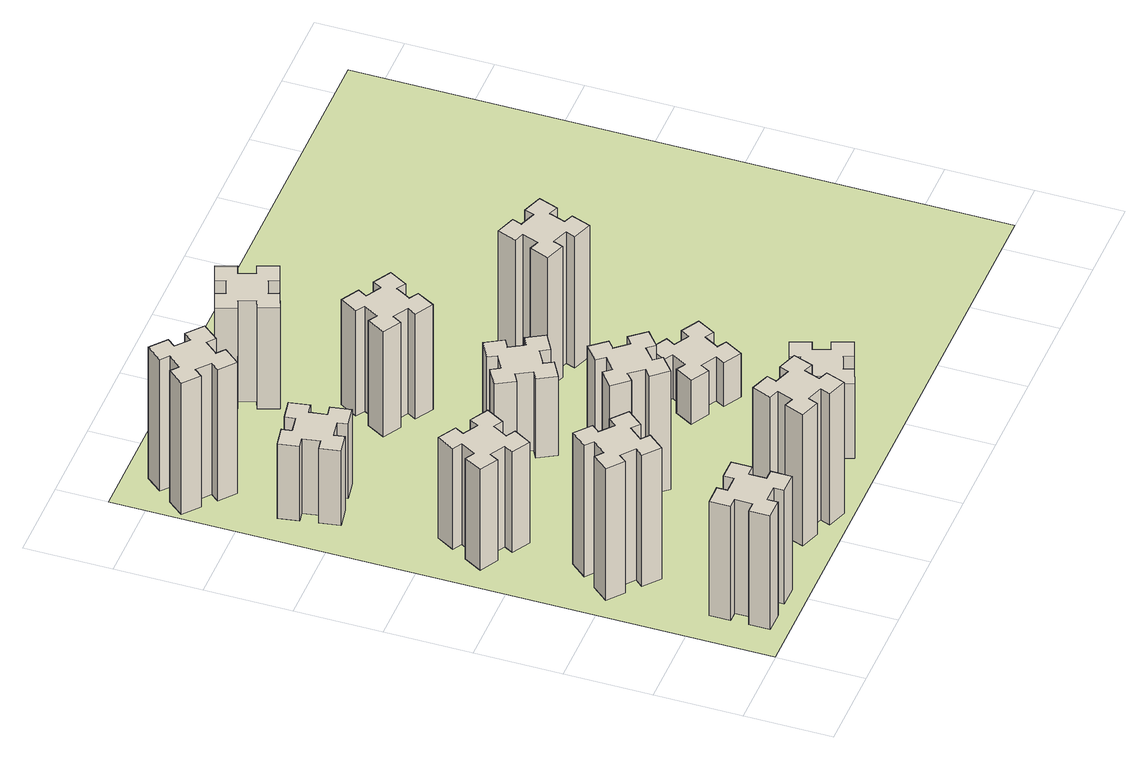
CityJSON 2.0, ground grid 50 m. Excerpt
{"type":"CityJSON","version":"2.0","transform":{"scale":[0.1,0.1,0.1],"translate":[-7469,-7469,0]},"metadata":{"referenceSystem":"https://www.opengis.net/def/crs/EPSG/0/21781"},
"CityObjects":{
"building1":{"type":"Building","attributes":{"class":"1000","function":"1000","usage":"1000","yearOfConstruction":2016,"roofType":"1000","measuredHeight":78,"storeysAboveGround":30,"storeysBelowGround":0},"geometry":[{"type":"Solid","lod":"1","boundaries":[[[[0,1,2,3,4,5,6,7,8,9,10,11,12,13,14,15,16,17,18,19]],[[17,16,20,21]],[[16,15,22,20]],[[15,14,23,22]],[[14,13,24,23]],[[13,12,25,24]],[[12,11,26,25]],[[11,10,27,26]],[[10,9,28,27]],[[9,8,29,28]],[[8,7,30,29]],[[7,6,31,30]],[[6,5,32,31]],[[5,4,33,32]],[[4,3,34,33]],[[3,2,35,34]],[[2,1,36,35]],[[1,0,37,36]],[[0,19,38,37]],[[19,18,39,38]],[[18,17,21,39]],[[24,25,26,27,28,29,30,31,32,33,34,35,36,37,38,39,21,20,22,23]]]]}]},
"building2":{"type":"Building","attributes":{"class":"1000","function":"1000","usage":"1000","yearOfConstruction":2016,"roofType":"1000","measuredHeight":90,"storeysAboveGround":30,"storeysBelowGround":0},"geometry":[{"type":"Solid","lod":"1","boundaries":[[[[40,41,42,43,44,45,46,47,48,49,50,51,52,53,54,55,56,57,58,59]],[[57,56,60,61]],[[56,55,62,60]],[[55,54,63,62]],[[54,53,64,63]],[[53,52,65,64]],[[52,51,66,65]],[[51,50,67,66]],[[50,49,68,67]],[[49,48,69,68]],[[48,47,70,69]],[[47,46,71,70]],[[46,45,72,71]],[[45,44,73,72]],[[44,43,74,73]],[[43,42,75,74]],[[42,41,76,75]],[[41,40,77,76]],[[40,59,78,77]],[[59,58,79,78]],[[58,57,61,79]],[[64,65,66,67,68,69,70,71,72,73,74,75,76,77,78,79,61,60,62,63]]]]}]},
"building3":{"type":"Building","attributes":{"class":"1000","function":"1000","usage":"1000","yearOfConstruction":2016,"roofType":"1000","measuredHeight":69,"storeysAboveGround":30,"storeysBelowGround":0},"geometry":[{"type":"Solid","lod":"1","boundaries":[[[[80,81,82,83,84,85,86,87,88,89,90,91,92,93,94,95,96,97,98,99]],[[97,96,100,101]],[[96,95,102,100]],[[95,94,103,102]],[[94,93,104,103]],[[93,92,105,104]],[[92,91,106,105]],[[91,90,107,106]],[[90,89,108,107]],[[89,88,109,108]],[[88,87,110,109]],[[87,86,111,110]],[[86,85,112,111]],[[85,84,113,112]],[[84,83,114,113]],[[83,82,115,114]],[[82,81,116,115]],[[81,80,117,116]],[[80,99,118,117]],[[99,98,119,118]],[[98,97,101,119]],[[104,105,106,107,108,109,110,111,112,113,114,115,116,117,118,119,101,100,102,103]]]]}]},
"building4":{"type":"Building","attributes":{"class":"1000","function":"1000","usage":"1000","yearOfConstruction":2016,"roofType":"1000","measuredHeight":51,"storeysAboveGround":30,"storeysBelowGround":0},"geometry":[{"type":"Solid","lod":"1","boundaries":[[[[120,121,122,123,124,125,126,127,128,129,130,131,132,133,134,135,136,137,138,139]],[[137,136,140,141]],[[136,135,142,140]],[[135,134,143,142]],[[134,133,144,143]],[[133,132,145,144]],[[132,131,146,145]],[[131,130,147,146]],[[130,129,148,147]],[[129,128,149,148]],[[128,127,150,149]],[[127,126,151,150]],[[126,125,152,151]],[[125,124,153,152]],[[124,123,154,153]],[[123,122,155,154]],[[122,121,156,155]],[[121,120,157,156]],[[120,139,158,157]],[[139,138,159,158]],[[138,137,141,159]],[[144,145,146,147,148,149,150,151,152,153,154,155,156,157,158,159,141,140,142,143]]]]}]},
"building5":{"type":"Building","attributes":{"class":"1000","function":"1000","usage":"1000","yearOfConstruction":2016,"roofType":"1000","measuredHeight":90,"storeysAboveGround":30,"storeysBelowGround":0},"geometry":[{"type":"Solid","lod":"1","boundaries":[[[[160,161,162,163,164,165,166,167,168,169,170,171,172,173,174,175,176,177,178,179]],[[177,176,180,181]],[[176,175,182,180]],[[175,174,183,182]],[[174,173,184,183]],[[173,172,185,184]],[[172,171,186,185]],[[171,170,187,186]],[[170,169,188,187]],[[169,168,189,188]],[[168,167,190,189]],[[167,166,191,190]],[[166,165,192,191]],[[165,164,193,192]],[[164,163,194,193]],[[163,162,195,194]],[[162,161,196,195]],[[161,160,197,196]],[[160,179,198,197]],[[179,178,199,198]],[[178,177,181,199]],[[184,185,186,187,188,189,190,191,192,193,194,195,196,197,198,199,181,180,182,183]]]]}]},
"building6":{"type":"Building","attributes":{"class":"1000","function":"1000","usage":"1000","yearOfConstruction":2016,"roofType":"1000","measuredHeight":90,"storeysAboveGround":30,"storeysBelowGround":0},"geometry":[{"type":"Solid","lod":"1","boundaries":[[[[200,201,202,203,204,205,206,207,208,209,210,211,212,213,214,215,216,217,218,219]],[[217,216,220,221]],[[216,215,222,220]],[[215,214,223,222]],[[214,213,224,223]],[[213,212,225,224]],[[212,211,226,225]],[[211,210,227,226]],[[210,209,228,227]],[[209,208,229,228]],[[208,207,230,229]],[[207,206,231,230]],[[206,205,232,231]],[[205,204,233,232]],[[204,203,234,233]],[[203,202,235,234]],[[202,201,236,235]],[[201,200,237,236]],[[200,219,238,237]],[[219,218,239,238]],[[218,217,221,239]],[[224,225,226,227,228,229,230,231,232,233,234,235,236,237,238,239,221,220,222,223]]]]}]},
"building7":{"type":"Building","attributes":{"class":"1000","function":"1000","usage":"1000","yearOfConstruction":2016,"roofType":"1000","measuredHeight":81,"storeysAboveGround":30,"storeysBelowGround":0},"geometry":[{"type":"Solid","lod":"1","boundaries":[[[[240,241,242,243,244,245,246,247,248,249,250,251,252,253,254,255,256,257,258,259]],[[257,256,260,261]],[[256,255,262,260]],[[255,254,263,262]],[[254,253,264,263]],[[253,252,265,264]],[[252,251,266,265]],[[251,250,267,266]],[[250,249,268,267]],[[249,248,269,268]],[[248,247,270,269]],[[247,246,271,270]],[[246,245,272,271]],[[245,244,273,272]],[[244,243,274,273]],[[243,242,275,274]],[[242,241,276,275]],[[241,240,277,276]],[[240,259,278,277]],[[259,258,279,278]],[[258,257,261,279]],[[264,265,266,267,268,269,270,271,272,273,274,275,276,277,278,279,261,260,262,263]]]]}]},
"building8":{"type":"Building","attributes":{"class":"1000","function":"1000","usage":"1000","yearOfConstruction":2016,"roofType":"1000","measuredHeight":54,"storeysAboveGround":30,"storeysBelowGround":0},"geometry":[{"type":"Solid","lod":"1","boundaries":[[[[280,281,282,283,284,285,286,287,288,289,290,291,292,293,294,295,296,297,298,299]],[[297,296,300,301]],[[296,295,302,300]],[[295,294,303,302]],[[294,293,304,303]],[[293,292,305,304]],[[292,291,306,305]],[[291,290,307,306]],[[290,289,308,307]],[[289,288,309,308]],[[288,287,310,309]],[[287,286,311,310]],[[286,285,312,311]],[[285,284,313,312]],[[284,283,314,313]],[[283,282,315,314]],[[282,281,316,315]],[[281,280,317,316]],[[280,299,318,317]],[[299,298,319,318]],[[298,297,301,319]],[[304,305,306,307,308,309,310,311,312,313,314,315,316,317,318,319,301,300,302,303]]]]}]},
"building9":{"type":"Building","attributes":{"class":"1000","function":"1000","usage":"1000","yearOfConstruction":2016,"roofType":"1000","measuredHeight":51,"storeysAboveGround":30,"storeysBelowGround":0},"geometry":[{"type":"Solid","lod":"1","boundaries":[[[[320,321,322,323,324,325,326,327,328,329,330,331,332,333,334,335,336,337,338,339]],[[337,336,340,341]],[[336,335,342,340]],[[335,334,343,342]],[[334,333,344,343]],[[333,332,345,344]],[[332,331,346,345]],[[331,330,347,346]],[[330,329,348,347]],[[329,328,349,348]],[[328,327,350,349]],[[327,326,351,350]],[[326,325,352,351]],[[325,324,353,352]],[[324,323,354,353]],[[323,322,355,354]],[[322,321,356,355]],[[321,320,357,356]],[[320,339,358,357]],[[339,338,359,358]],[[338,337,341,359]],[[344,345,346,347,348,349,350,351,352,353,354,355,356,357,358,359,341,340,342,343]]]]}]},
"building10":{"type":"Building","attributes":{"class":"1000","function":"1000","usage":"1000","yearOfConstruction":2016,"roofType":"1000","measuredHeight":72,"storeysAboveGround":30,"storeysBelowGround":0},"geometry":[{"type":"Solid","lod":"1","boundaries":[[[[360,361,362,363,364,365,366,367,368,369,370,371,372,373,374,375,376,377,378,379]],[[377,376,380,381]],[[376,375,382,380]],[[375,374,383,382]],[[374,373,384,383]],[[373,372,385,384]],[[372,371,386,385]],[[371,370,387,386]],[[370,369,388,387]],[[369,368,389,388]],[[368,367,390,389]],[[367,366,391,390]],[[366,365,392,391]],[[365,364,393,392]],[[364,363,394,393]],[[363,362,395,394]],[[362,361,396,395]],[[361,360,397,396]],[[360,379,398,397]],[[379,378,399,398]],[[378,377,381,399]],[[384,385,386,387,388,389,390,391,392,393,394,395,396,397,398,399,381,380,382,383]]]]}]},
"building11":{"type":"Building","attributes":{"class":"1000","function":"1000","usage":"1000","yearOfConstruction":2016,"roofType":"1000","measuredHeight":69,"storeysAboveGround":30,"storeysBelowGround":0},"geometry":[{"type":"Solid","lod":"1","boundaries":[[[[400,401,402,403,404,405,406,407,408,409,410,411,412,413,414,415,416,417,418,419]],[[417,416,420,421]],[[416,415,422,420]],[[415,414,423,422]],[[414,413,424,423]],[[413,412,425,424]],[[412,411,426,425]],[[411,410,427,426]],[[410,409,428,427]],[[409,408,429,428]],[[408,407,430,429]],[[407,406,431,430]],[[406,405,432,431]],[[405,404,433,432]],[[404,403,434,433]],[[403,402,435,434]],[[402,401,436,435]],[[401,400,437,436]],[[400,419,438,437]],[[419,418,439,438]],[[418,417,421,439]],[[424,425,426,427,428,429,430,431,432,433,434,435,436,437,438,439,421,420,422,423]]]]}]},
"building12":{"type":"Building","attributes":{"class":"1000","function":"1000","usage":"1000","yearOfConstruction":2016,"roofType":"1000","measuredHeight":30,"storeysAboveGround":30,"storeysBelowGround":0},"geometry":[{"type":"Solid","lod":"1","boundaries":[[[[440,441,442,443,444,445,446,447,448,449,450,451,452,453,454,455,456,457,458,459]],[[457,456,460,461]],[[456,455,462,460]],[[455,454,463,462]],[[454,453,464,463]],[[453,452,465,464]],[[452,451,466,465]],[[451,450,467,466]],[[450,449,468,467]],[[449,448,469,468]],[[448,447,470,469]],[[447,446,471,470]],[[446,445,472,471]],[[445,444,473,472]],[[444,443,474,473]],[[443,442,475,474]],[[442,441,476,475]],[[441,440,477,476]],[[440,459,478,477]],[[459,458,479,478]],[[458,457,461,479]],[[464,465,466,467,468,469,470,471,472,473,474,475,476,477,478,479,461,460,462,463]]]]}]},
"building13":{"type":"Building","attributes":{"class":"1000","function":"1000","usage":"1000","yearOfConstruction":2016,"roofType":"1000","measuredHeight":90,"storeysAboveGround":30,"storeysBelowGround":0},"geometry":[{"type":"Solid","lod":"1","boundaries":[[[[480,481,482,483,484,485,486,487,488,489,490,491,492,493,494,495,496,497,498,499]],[[497,496,500,501]],[[496,495,502,500]],[[495,494,503,502]],[[494,493,504,503]],[[493,492,505,504]],[[492,491,506,505]],[[491,490,507,506]],[[490,489,508,507]],[[489,488,509,508]],[[488,487,510,509]],[[487,486,511,510]],[[486,485,512,511]],[[485,484,513,512]],[[484,483,514,513]],[[483,482,515,514]],[[482,481,516,515]],[[481,480,517,516]],[[480,499,518,517]],[[499,498,519,518]],[[498,497,501,519]],[[504,505,506,507,508,509,510,511,512,513,514,515,516,517,518,519,501,500,502,503]]]]}]},
"landuse1":{"type":"LandUse","attributes":{"name":"plot1","function":"1010"},"geometry":[{"type":"MultiSurface","lod":"1","boundaries":[[[520,521,522,523]]]}]}
},
"vertices":[
[265,325,0],[265,225,0],[205,225,0],[205,105,0],[325,105,0],[325,165,0],[425,165,0],[425,105,0],[545,105,0],[545,225,0],[485,225,0],[485,325,0],[545,325,0],[545,445,0],[425,445,0],[425,385,0],[325,385,0],[325,445,0],[205,445,0],[205,325,0],[325,385,780],[325,445,780],[425,385,780],[425,445,780],[545,445,780],[545,325,780],[485,325,780],[485,225,780],[545,225,780],[545,105,780],[425,105,780],[425,165,780],[325,165,780],[325,105,780],[205,105,780],[205,225,780],[265,225,780],[265,325,780],[205,325,780],[205,445,780],
[484,1067,0],[408,1132,0],[446,1178,0],[354,1255,0],[277,1163,0],[323,1124,0],[259,1048,0],[213,1086,0],[136,994,0],[228,917,0],[266,963,0],[343,899,0],[304,853,0],[396,776,0],[473,868,0],[427,906,0],[492,983,0],[538,944,0],[615,1036,0],[523,1113,0],[492,983,900],[538,944,900],[427,906,900],[473,868,900],[396,776,900],[304,853,900],[343,899,900],[266,963,900],[228,917,900],[136,994,900],[213,1086,900],[259,1048,900],[323,1124,900],[277,1163,900],[354,1255,900],[446,1178,900],[408,1132,900],[484,1067,900],[523,1113,900],[615,1036,900],
[474,1826,0],[387,1876,0],[417,1928,0],[313,1988,0],[253,1884,0],[305,1854,0],[255,1767,0],[203,1797,0],[143,1693,0],[247,1633,0],[277,1685,0],[364,1635,0],[334,1583,0],[438,1523,0],[498,1627,0],[446,1657,0],[496,1744,0],[548,1714,0],[608,1818,0],[504,1878,0],[496,1744,690],[548,1714,690],[446,1657,690],[498,1627,690],[438,1523,690],[334,1583,690],[364,1635,690],[277,1685,690],[247,1633,690],[143,1693,690],[203,1797,690],[255,1767,690],[305,1854,690],[253,1884,690],[313,1988,690],[417,1928,690],[387,1876,690],[474,1826,690],[504,1878,690],[608,1818,690],
[405,2812,0],[307,2795,0],[297,2854,0],[178,2833,0],[199,2715,0],[258,2725,0],[276,2627,0],[217,2617,0],[237,2498,0],[356,2519,0],[345,2578,0],[444,2596,0],[454,2537,0],[572,2557,0],[551,2676,0],[492,2665,0],[475,2764,0],[534,2774,0],[513,2892,0],[395,2871,0],[475,2764,510],[534,2774,510],[492,2665,510],[551,2676,510],[572,2557,510],[454,2537,510],[444,2596,510],[345,2578,510],[356,2519,510],[237,2498,510],[217,2617,510],[276,2627,510],[258,2725,510],[199,2715,510],[178,2833,510],[297,2854,510],[307,2795,510],[405,2812,510],[395,2871,510],[513,2892,510],
[1029,360,0],[995,266,0],[939,287,0],[897,174,0],[1010,133,0],[1031,189,0],[1125,155,0],[1104,99,0],[1217,57,0],[1258,170,0],[1202,191,0],[1236,285,0],[1292,264,0],[1333,377,0],[1220,418,0],[1200,362,0],[1106,396,0],[1127,452,0],[1014,493,0],[973,380,0],[1106,396,900],[1127,452,900],[1200,362,900],[1220,418,900],[1333,377,900],[1292,264,900],[1236,285,900],[1202,191,900],[1258,170,900],[1217,57,900],[1104,99,900],[1125,155,900],[1031,189,900],[1010,133,900],[897,174,900],[939,287,900],[995,266,900],[1029,360,900],[973,380,900],[1014,493,900],
[384,3387,0],[308,3452,0],[346,3498,0],[254,3575,0],[177,3483,0],[223,3444,0],[159,3368,0],[113,3406,0],[36,3314,0],[128,3237,0],[166,3283,0],[243,3219,0],[204,3173,0],[296,3096,0],[373,3188,0],[327,3226,0],[392,3303,0],[438,3264,0],[515,3356,0],[423,3433,0],[392,3303,900],[438,3264,900],[327,3226,900],[373,3188,900],[296,3096,900],[204,3173,900],[243,3219,900],[166,3283,900],[128,3237,900],[36,3314,900],[113,3406,900],[159,3368,900],[223,3444,900],[177,3483,900],[254,3575,900],[346,3498,900],[308,3452,900],[384,3387,900],[423,3433,900],[515,3356,900],
[1083,1332,0],[1006,1267,0],[968,1313,0],[876,1236,0],[953,1144,0],[999,1183,0],[1063,1106,0],[1017,1068,0],[1094,976,0],[1186,1053,0],[1148,1099,0],[1224,1163,0],[1263,1117,0],[1355,1194,0],[1278,1286,0],[1232,1248,0],[1167,1324,0],[1213,1363,0],[1136,1455,0],[1044,1378,0],[1167,1324,810],[1213,1363,810],[1232,1248,810],[1278,1286,810],[1355,1194,810],[1263,1117,810],[1224,1163,810],[1148,1099,810],[1186,1053,810],[1094,976,810],[1017,1068,810],[1063,1106,810],[999,1183,810],[953,1144,810],[876,1236,810],[968,1313,810],[1006,1267,810],[1083,1332,810],[1044,1378,810],[1136,1455,810],
[1336,1867,0],[1286,1954,0],[1338,1984,0],[1278,2088,0],[1174,2028,0],[1204,1976,0],[1117,1926,0],[1087,1978,0],[983,1918,0],[1043,1814,0],[1095,1844,0],[1145,1757,0],[1093,1727,0],[1153,1623,0],[1257,1683,0],[1227,1735,0],[1314,1785,0],[1344,1733,0],[1448,1793,0],[1388,1897,0],[1314,1785,540],[1344,1733,540],[1227,1735,540],[1257,1683,540],[1153,1623,540],[1093,1727,540],[1145,1757,540],[1095,1844,540],[1043,1814,540],[983,1918,540],[1087,1978,540],[1117,1926,540],[1204,1976,540],[1174,2028,540],[1278,2088,540],[1338,1984,540],[1286,1954,540],[1336,1867,540],[1388,1897,540],[1448,1793,540],
[1765,496,0],[1671,462,0],[1650,518,0],[1537,477,0],[1579,364,0],[1635,385,0],[1669,291,0],[1613,270,0],[1654,157,0],[1767,199,0],[1746,255,0],[1840,289,0],[1860,233,0],[1973,274,0],[1932,387,0],[1876,366,0],[1842,460,0],[1898,480,0],[1857,593,0],[1744,552,0],[1842,460,510],[1898,480,510],[1876,366,510],[1932,387,510],[1973,274,510],[1860,233,510],[1840,289,510],[1746,255,510],[1767,199,510],[1654,157,510],[1613,270,510],[1669,291,510],[1635,385,510],[1579,364,510],[1537,477,510],[1650,518,510],[1671,462,510],[1765,496,510],[1744,552,510],[1857,593,510],
[1314,2666,0],[1227,2716,0],[1257,2768,0],[1153,2828,0],[1093,2724,0],[1145,2694,0],[1095,2607,0],[1043,2637,0],[983,2533,0],[1087,2473,0],[1117,2525,0],[1204,2475,0],[1174,2423,0],[1278,2363,0],[1338,2467,0],[1286,2497,0],[1336,2584,0],[1388,2554,0],[1448,2658,0],[1344,2718,0],[1336,2584,720],[1388,2554,720],[1286,2497,720],[1338,2467,720],[1278,2363,720],[1174,2423,720],[1204,2475,720],[1117,2525,720],[1087,2473,720],[983,2533,720],[1043,2637,720],[1095,2607,720],[1145,2694,720],[1093,2724,720],[1153,2828,720],[1257,2768,720],[1227,2716,720],[1314,2666,720],[1344,2718,720],[1448,2658,720],
[1125,3456,0],[1031,3422,0],[1010,3478,0],[897,3437,0],[939,3324,0],[995,3345,0],[1029,3251,0],[973,3230,0],[1014,3117,0],[1127,3159,0],[1106,3215,0],[1200,3249,0],[1220,3193,0],[1333,3234,0],[1292,3347,0],[1236,3326,0],[1202,3420,0],[1258,3440,0],[1217,3553,0],[1104,3512,0],[1202,3420,690],[1258,3440,690],[1236,3326,690],[1292,3347,690],[1333,3234,690],[1220,3193,690],[1200,3249,690],[1106,3215,690],[1127,3159,690],[1014,3117,690],[973,3230,690],[1029,3251,690],[995,3345,690],[939,3324,690],[897,3437,690],[1010,3478,690],[1031,3422,690],[1125,3456,690],[1104,3512,690],[1217,3553,690],
[1757,1045,0],[1844,995,0],[1814,943,0],[1918,883,0],[1978,987,0],[1926,1017,0],[1976,1104,0],[2028,1074,0],[2088,1178,0],[1984,1238,0],[1954,1186,0],[1867,1236,0],[1897,1288,0],[1793,1348,0],[1733,1244,0],[1785,1214,0],[1735,1127,0],[1683,1157,0],[1623,1053,0],[1727,993,0],[1735,1127,300],[1683,1157,300],[1785,1214,300],[1733,1244,300],[1793,1348,300],[1897,1288,300],[1867,1236,300],[1954,1186,300],[1984,1238,300],[2088,1178,300],[2028,1074,300],[1976,1104,300],[1926,1017,300],[1978,987,300],[1918,883,300],[1814,943,300],[1844,995,300],[1757,1045,300],[1727,993,300],[1623,1053,300],
[1940,2042,0],[1846,2076,0],[1867,2132,0],[1754,2173,0],[1713,2060,0],[1769,2040,0],[1735,1946,0],[1679,1967,0],[1637,1854,0],[1750,1813,0],[1771,1869,0],[1865,1835,0],[1844,1779,0],[1957,1737,0],[1998,1850,0],[1942,1871,0],[1976,1965,0],[2032,1944,0],[2073,2057,0],[1960,2098,0],[1976,1965,900],[2032,1944,900],[1942,1871,900],[1998,1850,900],[1957,1737,900],[1844,1779,900],[1865,1835,900],[1771,1869,900],[1750,1813,900],[1637,1854,900],[1679,1967,900],[1735,1946,900],[1769,2040,900],[1713,2060,900],[1754,2173,900],[1867,2132,900],[1846,2076,900],[1940,2042,900],[1960,2098,900],[2073,2057,900],
[5,3705,0],[3705,3705,0],[3705,5,0],[5,5,0]
]}
